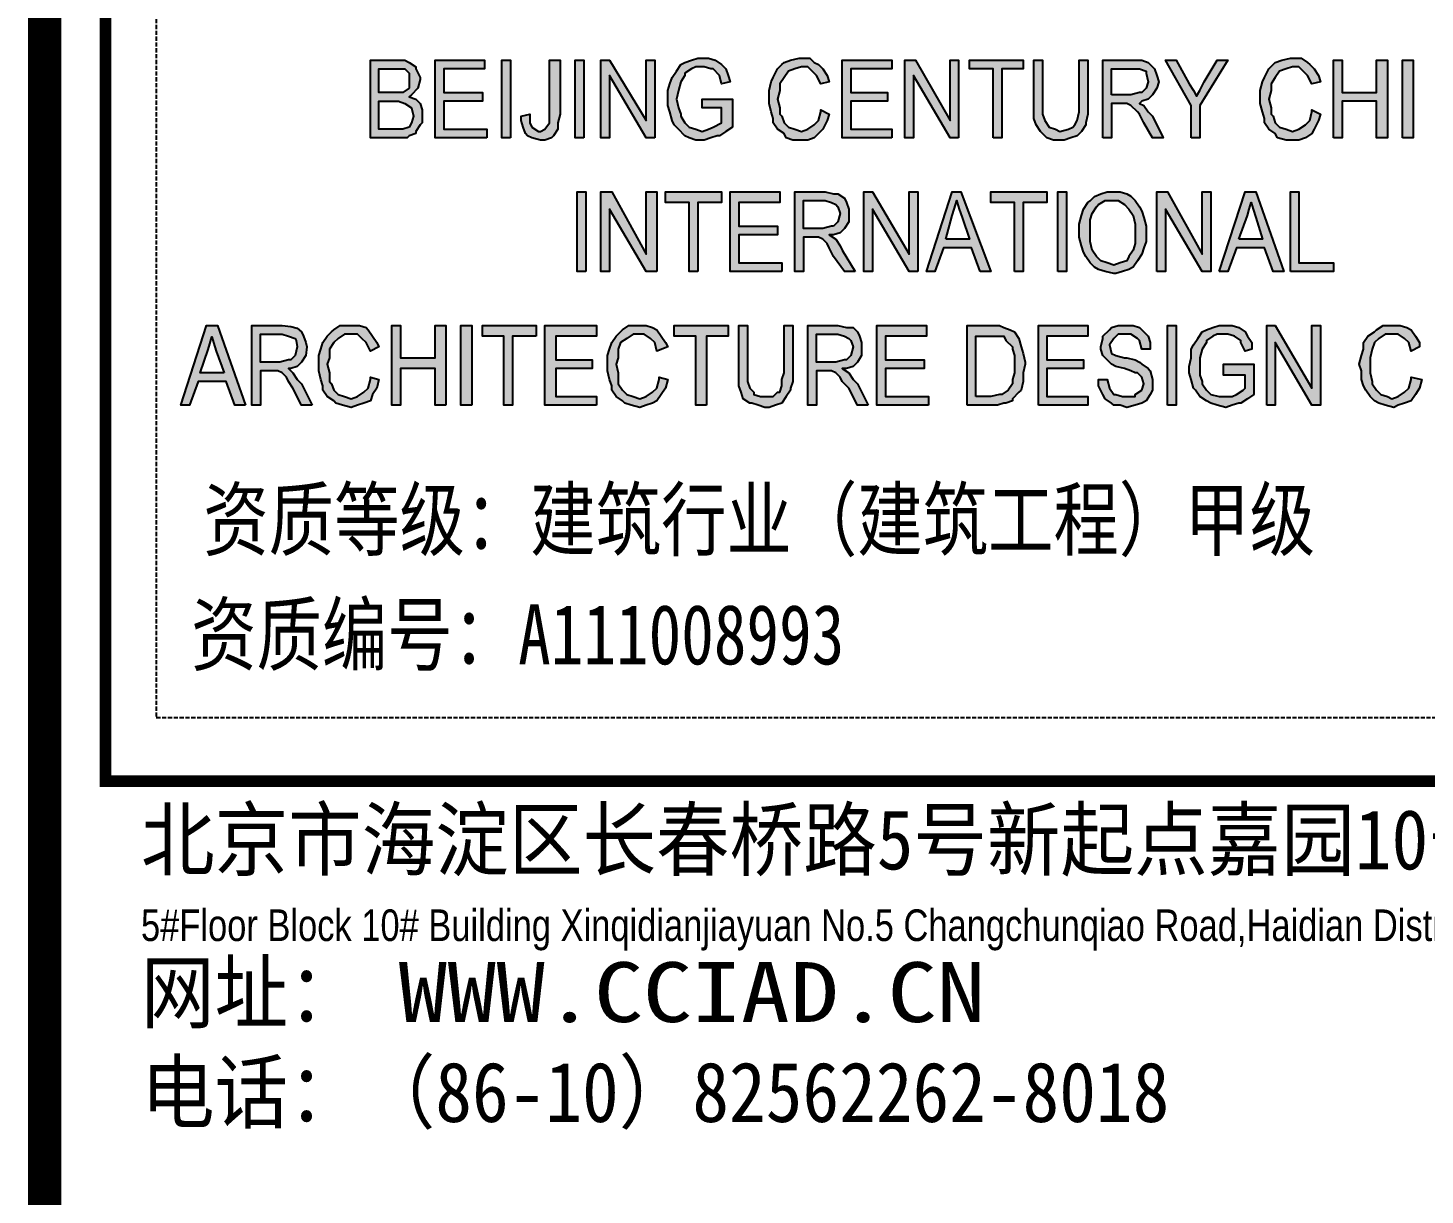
# Model space of a CAD drawing. Extents: x 815029915 to 815825525, y 579155098 to 579748855.
# Drawn here: x 815657312 to 815661508, y 579298699 to 579302204 of the extents above; entities that cross this region are included whole.
import ezdxf
from ezdxf.enums import TextEntityAlignment as Align

# ---------------------------------------------------------------- set-up
doc = ezdxf.new("R2010")
doc.units = 0
doc.header["$LTSCALE"] = 100
doc.header["$MEASUREMENT"] = 0
doc.linetypes.add('DASH', pattern=[0.35, 0.25, -0.1])
doc.layers.add('TK', color=7, linetype='Continuous')
doc.styles.add('CCIAD-图框(地址栏)', font='txt')
doc.styles.add('公司名等', font='')
doc.styles.get('公司名等').set_extended_font_data('SimHei')

# ---------------------------------------------------------------- blocks, each defined once
blk = doc.blocks.new('cciad-logohatch')
h = blk.add_hatch(color=0)
h.dxf.hatch_style = 1
h.paths.add_polyline_path([(5.805, 8.789), (5.952, 8.936), (6.001, 9.132), (6.001, 9.181), (5.903, 9.377), (5.903, 9.426), (5.756, 9.524), (5.658, 9.573), (5.462, 9.573), (4.872, 9.573), (4.872, 7.807), (5.462, 7.807), (5.56, 7.807), (5.707, 7.807), (5.756, 7.856), (5.903, 7.905), (5.903, 7.956), (6.001, 8.103), (6.05, 8.152), (6.05, 8.299), (6.05, 8.446), (6.001, 8.593), (5.903, 8.691), (5.756, 8.74)])
h.paths.add_polyline_path([(5.068, 8.838), (5.068, 9.377), (5.413, 9.377), (5.511, 9.377), (5.658, 9.377), (5.756, 9.279), (5.756, 9.083), (5.756, 8.936), (5.609, 8.838), (5.413, 8.838)], flags=16)
h.paths.add_polyline_path([(5.462, 8.642), (5.511, 8.642), (5.658, 8.593), (5.805, 8.495), (5.854, 8.299), (5.805, 8.152), (5.756, 8.054), (5.609, 8.005), (5.462, 8.005), (5.068, 8.005), (5.068, 8.642)], flags=16)
h = blk.add_hatch(color=0)
h.dxf.hatch_style = 1
h.paths.add_polyline_path([(7.422, 8.838), (6.54, 8.838), (6.54, 9.377), (7.471, 9.377), (7.471, 9.573), (6.344, 9.573), (6.344, 7.807), (7.52, 7.807), (7.52, 8.005), (6.54, 8.005), (6.54, 8.642), (7.422, 8.642)])
h = blk.add_hatch(color=0)
h.dxf.hatch_style = 1
h.paths.add_polyline_path([(8.059, 9.573), (7.863, 9.573), (7.863, 7.807), (8.059, 7.807)])
h = blk.add_hatch(color=0)
h.dxf.hatch_style = 1
h.paths.add_polyline_path([(9.188, 9.573), (8.943, 9.573), (8.943, 8.348), (8.943, 8.299), (8.943, 8.152), (8.843, 8.005), (8.745, 7.956), (8.696, 7.956), (8.549, 8.054), (8.5, 8.152), (8.5, 8.348), (8.304, 8.299), (8.304, 8.201), (8.353, 8.054), (8.402, 7.905), (8.451, 7.856), (8.549, 7.807), (8.745, 7.758), (8.843, 7.758), (8.992, 7.807), (9.041, 7.856), (9.139, 8.005), (9.139, 8.152), (9.188, 8.348)])
h = blk.add_hatch(color=0)
h.dxf.hatch_style = 1
h.paths.add_polyline_path([(9.727, 9.573), (9.531, 9.573), (9.531, 7.807), (9.727, 7.807)])
h = blk.add_hatch(color=0)
h.dxf.hatch_style = 1
h.paths.add_polyline_path([(10.315, 9.573), (10.119, 9.573), (10.119, 7.807), (10.315, 7.807), (10.315, 9.23), (11.147, 7.807), (11.343, 7.807), (11.343, 9.573), (11.147, 9.573), (11.147, 8.201)])
h = blk.add_hatch(color=0)
h.dxf.hatch_style = 1
h.paths.add_polyline_path([(11.833, 8.691), (11.882, 8.887), (11.931, 9.083), (12.029, 9.23), (12.029, 9.279), (12.176, 9.377), (12.274, 9.426), (12.421, 9.426), (12.47, 9.426), (12.619, 9.377), (12.668, 9.377), (12.815, 9.23), (12.864, 9.034), (13.06, 9.083), (13.011, 9.23), (12.962, 9.377), (12.864, 9.475), (12.717, 9.573), (12.568, 9.622), (12.421, 9.622), (12.323, 9.622), (12.176, 9.573), (12.029, 9.524), (11.931, 9.475), (11.833, 9.328), (11.735, 9.181), (11.686, 9.034), (11.637, 8.887), (11.637, 8.691), (11.637, 8.544), (11.686, 8.397), (11.735, 8.201), (11.784, 8.103), (11.882, 8.005), (12.029, 7.856), (12.127, 7.807), (12.274, 7.758), (12.421, 7.758), (12.47, 7.758), (12.619, 7.807), (12.766, 7.856), (12.815, 7.856), (12.962, 7.956), (13.109, 8.054), (13.109, 8.691), (12.421, 8.691), (12.421, 8.495), (12.864, 8.495), (12.864, 8.152), (12.668, 8.054), (12.568, 8.005), (12.421, 7.956), (12.274, 8.005), (12.127, 8.054), (12.029, 8.152), (11.931, 8.299), (11.931, 8.348), (11.882, 8.495)])
h = blk.add_hatch(color=0)
h.dxf.hatch_style = 1
h.paths.add_polyline_path([(14.187, 8.495), (14.138, 8.691), (14.187, 8.887), (14.187, 9.034), (14.285, 9.181), (14.383, 9.328), (14.53, 9.377), (14.677, 9.426), (14.824, 9.426), (14.922, 9.328), (15.02, 9.23), (15.118, 9.034), (15.314, 9.083), (15.265, 9.23), (15.167, 9.377), (15.069, 9.475), (14.971, 9.524), (14.873, 9.622), (14.677, 9.622), (14.628, 9.622), (14.432, 9.573), (14.285, 9.524), (14.236, 9.475), (14.138, 9.377), (14.04, 9.181), (13.991, 9.083), (13.942, 8.887), (13.942, 8.691), (13.942, 8.593), (13.991, 8.397), (14.04, 8.25), (14.04, 8.152), (14.138, 8.005), (14.285, 7.905), (14.334, 7.807), (14.481, 7.758), (14.677, 7.758), (14.824, 7.758), (14.971, 7.807), (15.069, 7.905), (15.167, 8.005), (15.265, 8.201), (15.314, 8.348), (15.118, 8.446), (15.118, 8.397), (15.069, 8.201), (14.971, 8.103), (14.824, 8.005), (14.677, 7.956), (14.53, 8.005), (14.383, 8.054), (14.285, 8.152), (14.236, 8.299), (14.187, 8.348)])
h = blk.add_hatch(color=0)
h.dxf.hatch_style = 1
h.paths.add_polyline_path([(15.804, 8.642), (16.639, 8.642), (16.639, 8.838), (15.804, 8.838), (15.804, 9.377), (16.737, 9.377), (16.737, 9.573), (15.608, 9.573), (15.608, 7.807), (16.737, 7.807), (16.737, 8.005), (15.804, 8.005)])
h = blk.add_hatch(color=0)
h.dxf.hatch_style = 1
h.paths.add_polyline_path([(17.227, 9.23), (18.06, 7.807), (18.256, 7.807), (18.256, 9.573), (18.06, 9.573), (18.06, 8.201), (17.276, 9.573), (17.031, 9.573), (17.031, 7.807), (17.227, 7.807)])
h = blk.add_hatch(color=0)
h.dxf.hatch_style = 1
h.paths.add_polyline_path([(19.725, 9.573), (18.501, 9.573), (18.501, 9.377), (19.039, 9.377), (19.039, 7.807), (19.235, 7.807), (19.235, 9.377), (19.725, 9.377)])
h = blk.add_hatch(color=0)
h.dxf.hatch_style = 1
h.paths.add_polyline_path([(21.197, 9.573), (21.001, 9.573), (21.001, 8.397), (20.952, 8.201), (20.903, 8.103), (20.854, 8.054), (20.756, 8.005), (20.56, 7.956), (20.462, 8.005), (20.316, 8.054), (20.218, 8.201), (20.169, 8.348), (20.169, 8.544), (20.169, 9.573), (19.97, 9.573), (19.97, 8.544), (19.97, 8.446), (19.97, 8.25), (20.022, 8.103), (20.12, 7.956), (20.218, 7.856), (20.267, 7.807), (20.414, 7.758), (20.56, 7.758), (20.658, 7.758), (20.805, 7.807), (20.952, 7.856), (21.05, 7.956), (21.148, 8.103), (21.148, 8.152), (21.197, 8.348), (21.197, 8.544)])
h = blk.add_hatch(color=0)
h.dxf.hatch_style = 1
h.paths.add_polyline_path([(22.814, 9.083), (22.765, 9.23), (22.716, 9.377), (22.667, 9.426), (22.569, 9.524), (22.422, 9.573), (22.226, 9.573), (21.54, 9.573), (21.54, 7.807), (21.736, 7.807), (21.736, 8.593), (21.981, 8.593), (22.079, 8.593), (22.177, 8.544), (22.324, 8.397), (22.373, 8.348), (22.471, 8.152), (22.667, 7.807), (22.912, 7.807), (22.667, 8.299), (22.569, 8.397), (22.471, 8.544), (22.373, 8.593), (22.422, 8.642), (22.569, 8.691), (22.667, 8.789), (22.765, 8.936)])
h.paths.add_polyline_path([(22.52, 8.936), (22.422, 8.838), (22.373, 8.838), (22.177, 8.789), (21.736, 8.789), (21.736, 9.377), (22.226, 9.377), (22.373, 9.377), (22.52, 9.328), (22.52, 9.279), (22.569, 9.083)], flags=16)
h = blk.add_hatch(color=0)
h.dxf.hatch_style = 1
h.paths.add_polyline_path([(24.384, 9.573), (24.139, 9.573), (23.845, 9.083), (23.747, 8.887), (23.669, 8.759), (23.598, 8.887), (23.5, 9.034), (23.206, 9.573), (22.961, 9.573), (23.549, 8.544), (23.549, 7.807), (23.747, 7.807), (23.747, 8.544)])
h = blk.add_hatch(color=0)
h.dxf.hatch_style = 1
h.paths.add_polyline_path([(25.315, 8.691), (25.364, 8.887), (25.364, 9.034), (25.462, 9.181), (25.56, 9.328), (25.707, 9.377), (25.854, 9.426), (26.001, 9.426), (26.099, 9.328), (26.197, 9.23), (26.295, 9.034), (26.491, 9.083), (26.442, 9.23), (26.344, 9.377), (26.246, 9.475), (26.197, 9.524), (26.05, 9.622), (25.854, 9.622), (25.805, 9.622), (25.609, 9.573), (25.462, 9.524), (25.413, 9.475), (25.315, 9.377), (25.217, 9.181), (25.168, 9.083), (25.119, 8.887), (25.119, 8.691), (25.119, 8.593), (25.168, 8.397), (25.217, 8.25), (25.217, 8.152), (25.315, 8.005), (25.462, 7.905), (25.511, 7.807), (25.707, 7.758), (25.854, 7.758), (26.001, 7.758), (26.148, 7.807), (26.295, 7.905), (26.344, 8.005), (26.442, 8.201), (26.491, 8.348), (26.295, 8.446), (26.295, 8.397), (26.246, 8.201), (26.148, 8.103), (26.001, 8.005), (25.854, 7.956), (25.707, 8.005), (25.56, 8.054), (25.462, 8.152), (25.413, 8.299), (25.364, 8.348), (25.364, 8.495)])
h = blk.add_hatch(color=0)
h.dxf.hatch_style = 1
h.paths.add_polyline_path([(28.012, 9.573), (27.767, 9.573), (27.767, 8.838), (26.98, 8.838), (26.98, 9.573), (26.784, 9.573), (26.784, 7.807), (26.98, 7.807), (26.98, 8.642), (27.767, 8.642), (27.767, 7.807), (28.012, 7.807)])
h = blk.add_hatch(color=0)
h.dxf.hatch_style = 1
h.paths.add_polyline_path([(28.599, 9.573), (28.354, 9.573), (28.354, 7.807), (28.599, 7.807)])
h = blk.add_hatch(color=0)
h.dxf.hatch_style = 1
h.paths.add_polyline_path([(9.776, 6.582), (9.58, 6.582), (9.58, 4.767), (9.776, 4.767)])
h = blk.add_hatch(color=0)
h.dxf.hatch_style = 1
h.paths.add_polyline_path([(10.364, 6.582), (10.119, 6.582), (10.119, 4.767), (10.315, 4.767), (10.315, 6.188), (11.147, 4.767), (11.392, 4.767), (11.392, 6.582), (11.147, 6.582), (11.147, 5.159)])
h = blk.add_hatch(color=0)
h.dxf.hatch_style = 1
h.paths.add_polyline_path([(12.323, 6.337), (12.864, 6.337), (12.864, 6.582), (11.588, 6.582), (11.588, 6.337), (12.127, 6.337), (12.127, 4.767), (12.323, 4.767)])
h = blk.add_hatch(color=0)
h.dxf.hatch_style = 1
h.paths.add_polyline_path([(13.256, 5.6), (14.138, 5.6), (14.138, 5.796), (13.256, 5.796), (13.256, 6.337), (14.187, 6.337), (14.187, 6.582), (13.06, 6.582), (13.06, 4.767), (14.236, 4.767), (14.236, 4.963), (13.256, 4.963)])
h = blk.add_hatch(color=0)
h.dxf.hatch_style = 1
h.paths.add_polyline_path([(15.657, 5.747), (15.755, 5.894), (15.755, 6.09), (15.755, 6.188), (15.706, 6.337), (15.657, 6.435), (15.51, 6.533), (15.412, 6.533), (15.216, 6.582), (14.53, 6.582), (14.53, 4.767), (14.726, 4.767), (14.726, 5.551), (14.971, 5.551), (15.069, 5.551), (15.167, 5.502), (15.265, 5.404), (15.314, 5.306), (15.412, 5.11), (15.657, 4.767), (15.902, 4.767), (15.608, 5.257), (15.559, 5.355), (15.461, 5.502), (15.314, 5.6), (15.412, 5.6), (15.559, 5.649)])
h.paths.add_polyline_path([(14.726, 5.747), (14.726, 6.386), (15.216, 6.386), (15.363, 6.337), (15.461, 6.288), (15.51, 6.239), (15.559, 6.09), (15.51, 5.894), (15.412, 5.796), (15.363, 5.796), (15.167, 5.747)], flags=16)
h = blk.add_hatch(color=0)
h.dxf.hatch_style = 1
h.paths.add_polyline_path([(16.296, 6.188), (17.129, 4.767), (17.325, 4.767), (17.325, 6.582), (17.129, 6.582), (17.129, 5.159), (16.296, 6.582), (16.098, 6.582), (16.098, 4.767), (16.296, 4.767)])
h = blk.add_hatch(color=0)
h.dxf.hatch_style = 1
h.paths.add_polyline_path([(18.305, 6.582), (18.109, 6.582), (17.521, 4.767), (17.717, 4.767), (17.913, 5.306), (18.55, 5.306), (18.746, 4.767), (18.99, 4.767)])
h.paths.add_polyline_path([(17.962, 5.502), (18.109, 6.041), (18.158, 6.188), (18.211, 6.386), (18.224, 6.337), (18.271, 6.183), (18.336, 5.997), (18.501, 5.502)], flags=16)
h = blk.add_hatch(color=0)
h.dxf.hatch_style = 1
h.paths.add_polyline_path([(19.725, 6.337), (20.267, 6.337), (20.267, 6.582), (18.99, 6.582), (18.99, 6.337), (19.529, 6.337), (19.529, 4.767), (19.725, 4.767)])
h = blk.add_hatch(color=0)
h.dxf.hatch_style = 1
h.paths.add_polyline_path([(20.707, 6.582), (20.511, 6.582), (20.511, 4.767), (20.707, 4.767)])
h = blk.add_hatch(color=0)
h.dxf.hatch_style = 1
h.paths.add_polyline_path([(22.52, 5.649), (22.52, 5.796), (22.471, 5.992), (22.422, 6.139), (22.373, 6.239), (22.275, 6.386), (22.177, 6.484), (22.079, 6.533), (21.932, 6.582), (21.785, 6.582), (21.638, 6.582), (21.491, 6.533), (21.344, 6.472), (21.246, 6.373), (21.197, 6.337), (21.099, 6.188), (21.05, 6.041), (21.001, 5.845), (21.001, 5.649), (21.001, 5.551), (21.05, 5.355), (21.099, 5.208), (21.148, 5.11), (21.246, 4.963), (21.344, 4.865), (21.442, 4.816), (21.589, 4.767), (21.785, 4.718), (21.834, 4.718), (21.981, 4.767), (22.128, 4.816), (22.226, 4.865), (22.324, 5.012), (22.422, 5.159), (22.471, 5.306), (22.52, 5.453)])
h.paths.add_polyline_path([(21.246, 5.649), (21.246, 5.747), (21.246, 5.943), (21.295, 6.09), (21.393, 6.239), (21.442, 6.288), (21.589, 6.386), (21.785, 6.386), (21.883, 6.386), (22.03, 6.288), (22.128, 6.188), (22.226, 6.041), (22.275, 5.845), (22.275, 5.649), (22.275, 5.6), (22.275, 5.404), (22.226, 5.257), (22.128, 5.11), (22.079, 5.012), (21.932, 4.963), (21.785, 4.914), (21.638, 4.963), (21.491, 5.012), (21.393, 5.11), (21.295, 5.257), (21.246, 5.453)], flags=16)
h = blk.add_hatch(color=0)
h.dxf.hatch_style = 1
h.paths.add_polyline_path([(22.961, 6.188), (23.796, 4.767), (23.992, 4.767), (23.992, 6.582), (23.796, 6.582), (23.796, 5.159), (23.01, 6.582), (22.765, 6.582), (22.765, 4.767), (22.961, 4.767)])
h = blk.add_hatch(color=0)
h.dxf.hatch_style = 1
h.paths.add_polyline_path([(25.021, 6.582), (24.776, 6.582), (24.188, 4.767), (24.384, 4.767), (24.58, 5.306), (25.217, 5.306), (25.413, 4.767), (25.658, 4.767)])
h.paths.add_polyline_path([(25.168, 5.502), (24.629, 5.502), (24.825, 6.041), (24.866, 6.188), (24.911, 6.337), (24.957, 6.188), (25.021, 5.992)], flags=16)
h = blk.add_hatch(color=0)
h.dxf.hatch_style = 1
h.paths.add_polyline_path([(26.001, 6.582), (25.805, 6.582), (25.805, 4.767), (26.784, 4.767), (26.784, 4.963), (26.001, 4.963)])
h = blk.add_hatch(color=0)
h.dxf.hatch_style = 1
h.paths.add_polyline_path([(1.392, 3.54), (1.147, 3.54), (0.559, 1.725), (0.755, 1.725), (0.951, 2.264), (1.59, 2.264), (1.786, 1.725), (2.031, 1.725)])
h.paths.add_polyline_path([(1.184, 2.994), (1.221, 3.122), (1.263, 3.278), (1.304, 3.151), (1.361, 2.954), (1.541, 2.46), (1, 2.46)], flags=16)
h = blk.add_hatch(color=0)
h.dxf.hatch_style = 1
h.paths.add_polyline_path([(3.206, 2.607), (3.304, 2.705), (3.402, 2.854), (3.426, 3.05), (3.402, 3.148), (3.353, 3.295), (3.304, 3.393), (3.207, 3.48), (3.062, 3.516), (2.864, 3.54), (2.178, 3.54), (2.178, 1.725), (2.374, 1.725), (2.374, 2.509), (2.619, 2.509), (2.766, 2.509), (2.864, 2.46), (2.962, 2.362), (3.011, 2.264), (3.109, 2.117), (3.304, 1.725), (3.549, 1.725), (3.304, 2.215), (3.206, 2.313), (3.109, 2.46), (3.011, 2.558), (3.06, 2.558)])
h.paths.add_polyline_path([(2.374, 2.705), (2.374, 2.754), (2.374, 3.344), (2.864, 3.344), (3.011, 3.295), (3.158, 3.246), (3.18, 3.195), (3.206, 3.05), (3.158, 2.854), (3.06, 2.754), (3.011, 2.754), (2.815, 2.705)], flags=16)
h = blk.add_hatch(color=0)
h.dxf.hatch_style = 1
h.paths.add_polyline_path([(3.892, 2.656), (3.941, 2.805), (3.941, 3.001), (4.039, 3.148), (4.137, 3.246), (4.284, 3.344), (4.431, 3.344), (4.578, 3.344), (4.676, 3.246), (4.774, 3.148), (4.872, 2.952), (5.068, 3.05), (5.019, 3.148), (4.921, 3.295), (4.823, 3.442), (4.774, 3.491), (4.627, 3.54), (4.431, 3.54), (4.382, 3.54), (4.186, 3.54), (4.039, 3.442), (3.99, 3.393), (3.892, 3.295), (3.794, 3.148), (3.745, 3.001), (3.696, 2.854), (3.696, 2.656), (3.696, 2.509), (3.745, 2.313), (3.794, 2.166), (3.794, 2.068), (3.892, 1.921), (4.039, 1.823), (4.088, 1.774), (4.235, 1.725), (4.431, 1.676), (4.578, 1.725), (4.725, 1.774), (4.872, 1.823), (4.921, 1.97), (5.019, 2.117), (5.068, 2.313), (4.872, 2.362), (4.872, 2.313), (4.823, 2.117), (4.725, 2.019), (4.578, 1.921), (4.431, 1.872), (4.284, 1.921), (4.137, 1.97), (4.039, 2.068), (3.99, 2.215), (3.941, 2.264), (3.941, 2.46)])
h = blk.add_hatch(color=0)
h.dxf.hatch_style = 1
h.paths.add_polyline_path([(6.589, 3.54), (6.344, 3.54), (6.344, 2.805), (5.56, 2.805), (5.56, 3.54), (5.364, 3.54), (5.364, 1.725), (5.56, 1.725), (5.56, 2.558), (6.344, 2.558), (6.344, 1.725), (6.589, 1.725)])
h = blk.add_hatch(color=0)
h.dxf.hatch_style = 1
h.paths.add_polyline_path([(7.177, 3.54), (6.932, 3.54), (6.932, 1.725), (7.177, 1.725)])
h = blk.add_hatch(color=0)
h.dxf.hatch_style = 1
h.paths.add_polyline_path([(8.108, 3.295), (8.647, 3.295), (8.647, 3.54), (7.422, 3.54), (7.422, 3.295), (7.912, 3.295), (7.912, 1.725), (8.108, 1.725)])
h = blk.add_hatch(color=0)
h.dxf.hatch_style = 1
h.paths.add_polyline_path([(9.923, 2.754), (9.09, 2.754), (9.09, 3.295), (10.021, 3.295), (10.021, 3.54), (8.843, 3.54), (8.843, 1.725), (10.021, 1.725), (10.021, 1.921), (9.09, 1.921), (9.09, 2.558), (9.923, 2.558)])
h = blk.add_hatch(color=0)
h.dxf.hatch_style = 1
h.paths.add_polyline_path([(10.511, 2.46), (10.462, 2.656), (10.511, 2.805), (10.511, 3.001), (10.56, 3.148), (10.707, 3.246), (10.854, 3.344), (11.001, 3.344), (11.098, 3.344), (11.245, 3.246), (11.343, 3.148), (11.392, 2.952), (11.637, 3.05), (11.588, 3.148), (11.49, 3.295), (11.392, 3.442), (11.294, 3.491), (11.147, 3.54), (11.001, 3.54), (10.903, 3.54), (10.756, 3.54), (10.609, 3.442), (10.56, 3.393), (10.462, 3.295), (10.364, 3.148), (10.315, 3.001), (10.266, 2.854), (10.266, 2.656), (10.266, 2.509), (10.315, 2.313), (10.364, 2.166), (10.364, 2.068), (10.462, 1.921), (10.609, 1.823), (10.658, 1.774), (10.805, 1.725), (11.001, 1.676), (11.147, 1.725), (11.294, 1.774), (11.392, 1.823), (11.49, 1.97), (11.588, 2.117), (11.637, 2.313), (11.441, 2.362), (11.441, 2.313), (11.392, 2.117), (11.294, 2.019), (11.147, 1.921), (11.001, 1.872), (10.854, 1.921), (10.707, 1.97), (10.609, 2.068), (10.511, 2.215), (10.511, 2.264)])
h = blk.add_hatch(color=0)
h.dxf.hatch_style = 1
h.paths.add_polyline_path([(12.519, 3.295), (13.011, 3.295), (13.011, 3.54), (11.784, 3.54), (11.784, 3.295), (12.274, 3.295), (12.274, 1.725), (12.519, 1.725)])
h = blk.add_hatch(color=0)
h.dxf.hatch_style = 1
h.paths.add_polyline_path([(13.452, 2.46), (13.452, 3.54), (13.256, 3.54), (13.256, 2.46), (13.256, 2.362), (13.256, 2.166), (13.305, 2.019), (13.354, 1.872), (13.501, 1.774), (13.55, 1.774), (13.697, 1.725), (13.844, 1.676), (13.942, 1.676), (14.089, 1.725), (14.236, 1.774), (14.334, 1.921), (14.432, 2.068), (14.432, 2.117), (14.481, 2.264), (14.481, 2.46), (14.481, 3.54), (14.285, 3.54), (14.285, 2.46), (14.236, 2.313), (14.236, 2.166), (14.187, 2.019), (14.138, 2.019), (14.04, 1.921), (13.844, 1.921), (13.746, 1.921), (13.599, 1.97), (13.599, 2.019), (13.501, 2.117), (13.452, 2.264)])
h = blk.add_hatch(color=0)
h.dxf.hatch_style = 1
h.paths.add_polyline_path([(15.951, 2.705), (16.049, 2.854), (16.049, 3.05), (16.049, 3.148), (16, 3.295), (15.951, 3.393), (15.853, 3.491), (15.706, 3.491), (15.51, 3.54), (14.824, 3.54), (14.824, 1.725), (15.02, 1.725), (15.02, 2.509), (15.265, 2.509), (15.363, 2.509), (15.461, 2.46), (15.559, 2.362), (15.608, 2.264), (15.755, 2.117), (15.951, 1.725), (16.196, 1.725), (15.951, 2.215), (15.853, 2.313), (15.755, 2.46), (15.608, 2.558), (15.706, 2.558), (15.853, 2.607)])
h.paths.add_polyline_path([(15.02, 2.705), (15.02, 2.754), (15.02, 3.344), (15.51, 3.344), (15.657, 3.295), (15.755, 3.246), (15.804, 3.197), (15.853, 3.05), (15.804, 2.854), (15.706, 2.754), (15.657, 2.754), (15.461, 2.705)], flags=16)
h = blk.add_hatch(color=0)
h.dxf.hatch_style = 1
h.paths.add_polyline_path([(17.472, 2.754), (16.59, 2.754), (16.59, 3.295), (17.521, 3.295), (17.521, 3.54), (16.394, 3.54), (16.394, 1.725), (17.57, 1.725), (17.57, 1.921), (16.59, 1.921), (16.59, 2.558), (17.472, 2.558)])
h = blk.add_hatch(color=0)
h.dxf.hatch_style = 1
h.paths.add_polyline_path([(19.774, 2.656), (19.774, 2.705), (19.725, 2.903), (19.676, 3.05), (19.627, 3.246), (19.529, 3.393), (19.431, 3.442), (19.284, 3.491), (19.186, 3.54), (18.99, 3.54), (18.452, 3.54), (18.452, 1.725), (19.039, 1.725), (19.137, 1.725), (19.284, 1.774), (19.333, 1.774), (19.48, 1.823), (19.48, 1.872), (19.627, 2.019), (19.676, 2.068), (19.725, 2.264), (19.725, 2.46)])
h.paths.add_polyline_path([(19.529, 2.46), (19.48, 2.313), (19.48, 2.215), (19.382, 2.068), (19.235, 1.97), (19.186, 1.97), (18.99, 1.921), (18.648, 1.921), (18.648, 3.295), (18.99, 3.295), (19.137, 3.295), (19.284, 3.295), (19.333, 3.197), (19.48, 3.05), (19.48, 3.001), (19.529, 2.854), (19.529, 2.656)], flags=16)
h = blk.add_hatch(color=0)
h.dxf.hatch_style = 1
h.paths.add_polyline_path([(21.099, 2.754), (20.267, 2.754), (20.267, 3.295), (21.197, 3.295), (21.197, 3.54), (20.071, 3.54), (20.071, 1.725), (21.197, 1.725), (21.197, 1.921), (20.267, 1.921), (20.267, 2.558), (21.099, 2.558)])
h = blk.add_hatch(color=0)
h.dxf.hatch_style = 1
h.paths.add_polyline_path([(22.422, 2.656), (22.373, 2.705), (22.275, 2.754), (22.079, 2.805), (22.03, 2.805), (21.834, 2.854), (21.736, 2.903), (21.687, 3.099), (21.785, 3.246), (21.883, 3.344), (22.03, 3.344), (22.177, 3.344), (22.324, 3.246), (22.373, 3.197), (22.422, 3.001), (22.618, 3.001), (22.618, 3.148), (22.569, 3.295), (22.471, 3.393), (22.373, 3.491), (22.226, 3.54), (22.03, 3.54), (21.883, 3.54), (21.736, 3.491), (21.687, 3.442), (21.54, 3.295), (21.54, 3.246), (21.491, 3.05), (21.491, 3.001), (21.54, 2.854), (21.589, 2.805), (21.736, 2.656), (21.834, 2.607), (22.03, 2.558), (22.177, 2.509), (22.275, 2.46), (22.324, 2.46), (22.422, 2.362), (22.471, 2.215), (22.422, 2.068), (22.275, 1.97), (22.275, 1.921), (22.079, 1.921), (21.981, 1.921), (21.834, 1.97), (21.785, 1.97), (21.687, 2.117), (21.638, 2.313), (21.442, 2.313), (21.442, 2.166), (21.54, 1.97), (21.589, 1.872), (21.736, 1.774), (21.785, 1.725), (21.932, 1.725), (22.079, 1.676), (22.275, 1.725), (22.422, 1.774), (22.52, 1.823), (22.618, 1.97), (22.667, 2.068), (22.667, 2.215), (22.667, 2.313), (22.618, 2.509), (22.569, 2.558)])
h = blk.add_hatch(color=0)
h.dxf.hatch_style = 1
h.paths.add_polyline_path([(23.206, 3.54), (23.01, 3.54), (23.01, 1.725), (23.206, 1.725)])
h = blk.add_hatch(color=0)
h.dxf.hatch_style = 1
h.paths.add_polyline_path([(23.747, 2.607), (23.747, 2.805), (23.796, 3.001), (23.894, 3.148), (23.894, 3.197), (24.041, 3.295), (24.139, 3.344), (24.286, 3.344), (24.384, 3.344), (24.531, 3.295), (24.678, 3.197), (24.678, 3.148), (24.776, 2.952), (24.923, 3.001), (24.923, 3.148), (24.825, 3.295), (24.776, 3.393), (24.629, 3.491), (24.482, 3.54), (24.286, 3.54), (24.188, 3.54), (24.041, 3.491), (23.894, 3.442), (23.796, 3.393), (23.696, 3.246), (23.598, 3.099), (23.549, 3.001), (23.549, 2.805), (23.5, 2.607), (23.5, 2.46), (23.549, 2.313), (23.598, 2.117), (23.647, 2.068), (23.747, 1.921), (23.894, 1.823), (23.992, 1.774), (24.139, 1.725), (24.335, 1.676), (24.482, 1.725), (24.629, 1.774), (24.678, 1.774), (24.825, 1.872), (24.972, 1.97), (24.972, 2.656), (24.286, 2.656), (24.286, 2.411), (24.776, 2.411), (24.776, 2.117), (24.727, 2.068), (24.58, 1.97), (24.482, 1.921), (24.286, 1.921), (24.188, 1.921), (23.992, 1.97), (23.894, 2.068), (23.796, 2.215), (23.796, 2.264), (23.747, 2.411)])
h = blk.add_hatch(color=0)
h.dxf.hatch_style = 1
h.paths.add_polyline_path([(25.462, 3.148), (26.295, 1.725), (26.491, 1.725), (26.491, 3.54), (26.295, 3.54), (26.295, 2.117), (25.462, 3.54), (25.266, 3.54), (25.266, 1.725), (25.462, 1.725)])
h = blk.add_hatch(color=0)
h.dxf.hatch_style = 1
h.paths.add_polyline_path([(27.669, 3.001), (27.718, 3.148), (27.816, 3.246), (27.963, 3.344), (28.11, 3.344), (28.257, 3.344), (28.403, 3.246), (28.501, 3.148), (28.55, 2.952), (28.746, 3.05), (28.746, 3.148), (28.648, 3.295), (28.55, 3.442), (28.452, 3.491), (28.305, 3.54), (28.159, 3.54), (28.061, 3.54), (27.914, 3.54), (27.767, 3.442), (27.718, 3.393), (27.571, 3.295), (27.473, 3.148), (27.473, 3.001), (27.421, 2.854), (27.372, 2.656), (27.421, 2.509), (27.421, 2.313), (27.473, 2.166), (27.522, 2.068), (27.62, 1.921), (27.718, 1.823), (27.816, 1.774), (27.963, 1.725), (28.159, 1.676), (28.257, 1.725), (28.403, 1.774), (28.55, 1.823), (28.648, 1.97), (28.746, 2.117), (28.795, 2.313), (28.55, 2.362), (28.55, 2.313), (28.501, 2.117), (28.403, 2.019), (28.257, 1.921), (28.11, 1.872), (28.012, 1.921), (27.865, 1.97), (27.767, 2.068), (27.669, 2.215), (27.669, 2.264), (27.62, 2.46), (27.62, 2.656), (27.62, 2.805)])
blk = doc.blocks.new('WMF3')
for points in [[(14.192, -10.62), (14.118, -10.669), (14.045, -10.719), (14.02, -10.719), (13.947, -10.744), (13.872, -10.768), (13.848, -10.768), (13.774, -10.768), (13.701, -10.744), (13.652, -10.719), (13.578, -10.645), (13.529, -10.596), (13.505, -10.547), (13.48, -10.449), (13.456, -10.375), (13.456, -10.302), (13.456, -10.204), (13.48, -10.13), (13.505, -10.057), (13.554, -9.983), (13.603, -9.91), (13.652, -9.885), (13.725, -9.861), (13.799, -9.836), (13.848, -9.836), (13.921, -9.836), (13.996, -9.861), (14.069, -9.91), (14.118, -9.959), (14.143, -10.032), (14.167, -10.106), (14.069, -10.13), (14.045, -10.032), (13.971, -9.959), (13.947, -9.959), (13.872, -9.934), (13.848, -9.934), (13.774, -9.934), (13.725, -9.959), (13.652, -10.008), (13.652, -10.032), (13.603, -10.106), (13.578, -10.204), (13.554, -10.302), (13.578, -10.4), (13.603, -10.473), (13.603, -10.498), (13.652, -10.571), (13.701, -10.62), (13.774, -10.645), (13.848, -10.669), (13.921, -10.645), (13.971, -10.62), (14.069, -10.571), (14.069, -10.4), (13.848, -10.4), (13.848, -10.302), (14.192, -10.302)], [(15.123, -10.744), (15.049, -10.768), (14.976, -10.768), (14.878, -10.768), (14.804, -10.744), (14.78, -10.695), (14.706, -10.645), (14.657, -10.571), (14.657, -10.522), (14.633, -10.449), (14.608, -10.351), (14.608, -10.302), (14.608, -10.204), (14.633, -10.106), (14.657, -10.057), (14.706, -9.959), (14.755, -9.91), (14.78, -9.885), (14.853, -9.861), (14.951, -9.836), (14.976, -9.836), (15.074, -9.836), (15.123, -9.885), (15.172, -9.91), (15.221, -9.959), (15.27, -10.032), (15.294, -10.106), (15.196, -10.13), (15.147, -10.032), (15.098, -9.983), (15.049, -9.934), (14.976, -9.934), (14.902, -9.959), (14.829, -9.983), (14.78, -10.057), (14.731, -10.13), (14.731, -10.204), (14.706, -10.302), (14.731, -10.4), (14.731, -10.473), (14.755, -10.498), (14.78, -10.571), (14.829, -10.62), (14.902, -10.645), (14.976, -10.669), (15.049, -10.645), (15.123, -10.596), (15.172, -10.547), (15.196, -10.449), (15.196, -10.424), (15.294, -10.473), (15.27, -10.547), (15.221, -10.645), (15.172, -10.695)], [(20.393, -10.744), (20.368, -10.695), (20.295, -10.645), (20.246, -10.571), (20.246, -10.522), (20.221, -10.449), (20.197, -10.351), (20.197, -10.302), (20.197, -10.204), (20.221, -10.106), (20.246, -10.057), (20.295, -9.959), (20.344, -9.91), (20.368, -9.885), (20.441, -9.861), (20.539, -9.836), (20.564, -9.836), (20.662, -9.836), (20.735, -9.885), (20.76, -9.91), (20.809, -9.959), (20.858, -10.032), (20.882, -10.106), (20.784, -10.13), (20.735, -10.032), (20.686, -9.983), (20.637, -9.934), (20.564, -9.934), (20.49, -9.959), (20.417, -9.983), (20.368, -10.057), (20.319, -10.13), (20.319, -10.204), (20.295, -10.302), (20.319, -10.4), (20.319, -10.473), (20.344, -10.498), (20.368, -10.571), (20.417, -10.62), (20.49, -10.645), (20.564, -10.669), (20.637, -10.645), (20.711, -10.596), (20.76, -10.547), (20.784, -10.449), (20.784, -10.424), (20.882, -10.473), (20.858, -10.547), (20.809, -10.645), (20.784, -10.695), (20.711, -10.744), (20.637, -10.768), (20.564, -10.768), (20.49, -10.768)], [(10.589, -10.695), (10.515, -10.719), (10.491, -10.744), (10.417, -10.744), (10.368, -10.744), (10.073, -10.744), (10.073, -9.861), (10.368, -9.861), (10.466, -9.861), (10.515, -9.885), (10.589, -9.934), (10.589, -9.959), (10.638, -10.057), (10.638, -10.081), (10.613, -10.179), (10.54, -10.253), (10.515, -10.277), (10.589, -10.302), (10.638, -10.351), (10.662, -10.424), (10.662, -10.498), (10.662, -10.571), (10.638, -10.596), (10.589, -10.669)], [(10.515, -10.179), (10.442, -10.228), (10.344, -10.228), (10.171, -10.228), (10.171, -9.959), (10.344, -9.959), (10.393, -9.959), (10.466, -9.959), (10.515, -10.008), (10.515, -10.106)], [(11.397, -10.744), (10.809, -10.744), (10.809, -9.861), (11.373, -9.861), (11.373, -9.959), (10.907, -9.959), (10.907, -10.228), (11.348, -10.228), (11.348, -10.326), (10.907, -10.326), (10.907, -10.645), (11.397, -10.645)], [(11.667, -10.744), (11.569, -10.744), (11.569, -9.861), (11.667, -9.861)], [(12.158, -10.719), (12.133, -10.744), (12.058, -10.768), (12.009, -10.768), (11.911, -10.744), (11.862, -10.719), (11.838, -10.695), (11.813, -10.62), (11.789, -10.547), (11.789, -10.498), (11.887, -10.473), (11.887, -10.571), (11.911, -10.62), (11.985, -10.669), (12.009, -10.669), (12.058, -10.645), (12.109, -10.571), (12.109, -10.498), (12.109, -10.473), (12.109, -9.861), (12.231, -9.861), (12.231, -10.473), (12.207, -10.571), (12.207, -10.645)], [(12.501, -10.744), (12.403, -10.744), (12.403, -9.861), (12.501, -9.861)], [(13.309, -10.744), (13.211, -10.744), (12.794, -10.032), (12.794, -10.744), (12.696, -10.744), (12.696, -9.861), (12.794, -9.861), (13.211, -10.547), (13.211, -9.861), (13.309, -9.861)], [(16.006, -10.744), (15.441, -10.744), (15.441, -9.861), (16.006, -9.861), (16.006, -9.959), (15.539, -9.959), (15.539, -10.228), (15.957, -10.228), (15.957, -10.326), (15.539, -10.326), (15.539, -10.645), (16.006, -10.645)], [(16.765, -10.744), (16.667, -10.744), (16.251, -10.032), (16.251, -10.744), (16.153, -10.744), (16.153, -9.861), (16.275, -9.861), (16.667, -10.547), (16.667, -9.861), (16.765, -9.861)], [(17.157, -10.744), (17.157, -9.959), (16.887, -9.959), (16.887, -9.861), (17.5, -9.861), (17.5, -9.959), (17.255, -9.959), (17.255, -10.744)], [(17.844, -10.768), (17.77, -10.744), (17.746, -10.719), (17.697, -10.669), (17.648, -10.596), (17.622, -10.522), (17.622, -10.424), (17.622, -10.375), (17.622, -9.861), (17.721, -9.861), (17.721, -10.375), (17.721, -10.473), (17.746, -10.547), (17.795, -10.62), (17.868, -10.645), (17.917, -10.669), (18.015, -10.645), (18.064, -10.62), (18.089, -10.596), (18.113, -10.547), (18.138, -10.449), (18.138, -9.861), (18.236, -9.861), (18.236, -10.375), (18.236, -10.473), (18.211, -10.571), (18.211, -10.596), (18.162, -10.669), (18.113, -10.719), (18.04, -10.744), (17.966, -10.768), (17.917, -10.768)], [(18.407, -10.744), (18.407, -9.861), (18.75, -9.861), (18.848, -9.861), (18.922, -9.885), (18.971, -9.934), (18.995, -9.959), (19.02, -10.032), (19.044, -10.106), (19.02, -10.179), (18.971, -10.253), (18.922, -10.302), (18.848, -10.326), (18.824, -10.351), (18.873, -10.375), (18.922, -10.449), (18.971, -10.498), (19.093, -10.744), (18.971, -10.744), (18.873, -10.571), (18.824, -10.473), (18.799, -10.449), (18.726, -10.375), (18.677, -10.351), (18.628, -10.351), (18.505, -10.351), (18.505, -10.744)], [(18.505, -10.253), (18.505, -9.959), (18.75, -9.959), (18.824, -9.959), (18.897, -9.983), (18.897, -10.008), (18.922, -10.106), (18.897, -10.179), (18.848, -10.228), (18.824, -10.228), (18.726, -10.253)], [(19.412, -10.744), (19.412, -10.375), (19.118, -9.861), (19.24, -9.861), (19.387, -10.13), (19.436, -10.204), (19.472, -10.268), (19.511, -10.204), (19.56, -10.106), (19.707, -9.861), (19.829, -9.861), (19.511, -10.375), (19.511, -10.744)], [(21.029, -10.744), (21.029, -9.861), (21.127, -9.861), (21.127, -10.228), (21.52, -10.228), (21.52, -9.861), (21.643, -9.861), (21.643, -10.744), (21.52, -10.744), (21.52, -10.326), (21.127, -10.326), (21.127, -10.744)], [(21.814, -10.744), (21.814, -9.861), (21.937, -9.861), (21.937, -10.744)], [(10.515, -10.62), (10.442, -10.645), (10.368, -10.645), (10.171, -10.645), (10.171, -10.326), (10.368, -10.326), (10.393, -10.326), (10.466, -10.351), (10.54, -10.4), (10.564, -10.498), (10.54, -10.571)], [(12.525, -12.264), (12.427, -12.264), (12.427, -11.356), (12.525, -11.356)], [(13.333, -12.264), (13.211, -12.264), (12.794, -11.553), (12.794, -12.264), (12.696, -12.264), (12.696, -11.356), (12.819, -11.356), (13.211, -12.068), (13.211, -11.356), (13.333, -11.356)], [(13.799, -12.264), (13.701, -12.264), (13.701, -11.479), (13.431, -11.479), (13.431, -11.356), (14.069, -11.356), (14.069, -11.479), (13.799, -11.479)], [(14.755, -12.264), (14.167, -12.264), (14.167, -11.356), (14.731, -11.356), (14.731, -11.479), (14.265, -11.479), (14.265, -11.749), (14.706, -11.749), (14.706, -11.847), (14.265, -11.847), (14.265, -12.166), (14.755, -12.166)], [(15.588, -12.264), (15.466, -12.264), (15.343, -12.092), (15.294, -11.994), (15.27, -11.945), (15.221, -11.896), (15.172, -11.872), (15.123, -11.872), (15, -11.872), (15, -12.264), (14.902, -12.264), (14.902, -11.356), (15.245, -11.356), (15.343, -11.381), (15.392, -11.381), (15.466, -11.43), (15.49, -11.479), (15.515, -11.553), (15.515, -11.602), (15.515, -11.7), (15.466, -11.774), (15.417, -11.823), (15.343, -11.847), (15.294, -11.847), (15.368, -11.896), (15.417, -11.97), (15.441, -12.019)], [(16.3, -12.264), (16.202, -12.264), (15.785, -11.553), (15.785, -12.264), (15.686, -12.264), (15.686, -11.356), (15.785, -11.356), (16.202, -12.068), (16.202, -11.356), (16.3, -11.356)], [(17.01, -12.264), (16.912, -11.994), (16.593, -11.994), (16.495, -12.264), (16.398, -12.264), (16.691, -11.356), (16.789, -11.356), (17.132, -12.264)], [(17.402, -12.264), (17.402, -11.479), (17.132, -11.479), (17.132, -11.356), (17.77, -11.356), (17.77, -11.479), (17.5, -11.479), (17.5, -12.264)], [(17.893, -12.264), (17.893, -11.356), (17.991, -11.356), (17.991, -12.264)], [(18.309, -12.215), (18.26, -12.166), (18.211, -12.092), (18.187, -12.043), (18.162, -11.97), (18.138, -11.872), (18.138, -11.823), (18.138, -11.725), (18.162, -11.627), (18.187, -11.553), (18.236, -11.479), (18.26, -11.461), (18.309, -11.411), (18.383, -11.381), (18.456, -11.356), (18.53, -11.356), (18.603, -11.356), (18.677, -11.381), (18.726, -11.405), (18.775, -11.454), (18.824, -11.528), (18.848, -11.578), (18.873, -11.651), (18.897, -11.749), (18.897, -11.823), (18.897, -11.921), (18.873, -11.994), (18.848, -12.068), (18.799, -12.141), (18.75, -12.215), (18.701, -12.239), (18.628, -12.264), (18.554, -12.288), (18.53, -12.288), (18.432, -12.264), (18.358, -12.239)], [(19.02, -12.264), (19.02, -11.356), (19.142, -11.356), (19.535, -12.068), (19.535, -11.356), (19.633, -11.356), (19.633, -12.264), (19.535, -12.264), (19.118, -11.553), (19.118, -12.264)], [(19.731, -12.264), (20.025, -11.356), (20.148, -11.356), (20.466, -12.264), (20.344, -12.264), (20.246, -11.994), (19.927, -11.994), (19.829, -12.264)], [(20.539, -12.264), (20.539, -11.356), (20.637, -11.356), (20.637, -12.166), (21.029, -12.166), (21.029, -12.264)], [(15.343, -11.749), (15.319, -11.749), (15.221, -11.774), (15, -11.774), (15, -11.454), (15.245, -11.454), (15.319, -11.479), (15.368, -11.503), (15.392, -11.528), (15.417, -11.602), (15.392, -11.7)], [(16.618, -11.896), (16.691, -11.627), (16.716, -11.553), (16.743, -11.454), (16.749, -11.479), (16.773, -11.556), (16.805, -11.649), (16.887, -11.896)], [(18.383, -12.141), (18.334, -12.092), (18.285, -12.019), (18.26, -11.921), (18.26, -11.823), (18.26, -11.774), (18.26, -11.676), (18.285, -11.602), (18.334, -11.528), (18.358, -11.503), (18.432, -11.454), (18.53, -11.454), (18.579, -11.454), (18.652, -11.503), (18.701, -11.553), (18.75, -11.627), (18.775, -11.725), (18.775, -11.823), (18.775, -11.847), (18.775, -11.945), (18.75, -12.019), (18.701, -12.092), (18.677, -12.141), (18.603, -12.166), (18.53, -12.19), (18.456, -12.166)], [(19.952, -11.896), (20.05, -11.627), (20.07, -11.553), (20.092, -11.479), (20.116, -11.553), (20.148, -11.651), (20.221, -11.896)], [(8.652, -13.785), (8.53, -13.785), (8.432, -13.515), (8.112, -13.515), (8.014, -13.785), (7.916, -13.785), (8.21, -12.877), (8.333, -12.877)], [(8.408, -13.417), (8.137, -13.417), (8.229, -13.15), (8.247, -13.086), (8.269, -13.008), (8.289, -13.072), (8.318, -13.17)], [(9.412, -13.785), (9.289, -13.785), (9.191, -13.589), (9.142, -13.515), (9.118, -13.466), (9.069, -13.417), (9.02, -13.393), (8.946, -13.393), (8.824, -13.393), (8.824, -13.785), (8.726, -13.785), (8.726, -12.877), (9.069, -12.877), (9.168, -12.889), (9.241, -12.907), (9.289, -12.951), (9.314, -13), (9.338, -13.073), (9.35, -13.122), (9.338, -13.22), (9.289, -13.295), (9.24, -13.344), (9.167, -13.368), (9.142, -13.368), (9.191, -13.417), (9.24, -13.491), (9.289, -13.54)], [(9.24, -13.122), (9.216, -13.22), (9.167, -13.27), (9.142, -13.27), (9.044, -13.295), (8.824, -13.295), (8.824, -13.27), (8.824, -12.975), (9.069, -12.975), (9.142, -13), (9.216, -13.024), (9.227, -13.05)], [(10.171, -13.491), (10.147, -13.589), (10.098, -13.662), (10.073, -13.736), (10, -13.76), (9.926, -13.785), (9.853, -13.809), (9.755, -13.785), (9.681, -13.76), (9.657, -13.736), (9.583, -13.687), (9.534, -13.613), (9.534, -13.564), (9.51, -13.491), (9.485, -13.393), (9.485, -13.319), (9.485, -13.22), (9.51, -13.147), (9.534, -13.073), (9.583, -13), (9.632, -12.951), (9.657, -12.926), (9.73, -12.877), (9.828, -12.877), (9.853, -12.877), (9.951, -12.877), (10.024, -12.902), (10.049, -12.926), (10.098, -13), (10.147, -13.073), (10.171, -13.122), (10.073, -13.171), (10.024, -13.073), (9.975, -13.024), (9.926, -12.975), (9.853, -12.975), (9.779, -12.975), (9.706, -13.024), (9.657, -13.073), (9.608, -13.147), (9.608, -13.245), (9.583, -13.319), (9.608, -13.417), (9.608, -13.515), (9.632, -13.54), (9.657, -13.613), (9.706, -13.662), (9.779, -13.687), (9.853, -13.711), (9.926, -13.687), (10, -13.638), (10.049, -13.589), (10.073, -13.491), (10.073, -13.466)], [(10.932, -13.785), (10.809, -13.785), (10.809, -13.368), (10.417, -13.368), (10.417, -13.785), (10.319, -13.785), (10.319, -12.877), (10.417, -12.877), (10.417, -13.245), (10.809, -13.245), (10.809, -12.877), (10.932, -12.877)], [(11.226, -13.785), (11.103, -13.785), (11.103, -12.877), (11.226, -12.877)], [(11.96, -13), (11.691, -13), (11.691, -13.785), (11.593, -13.785), (11.593, -13), (11.348, -13), (11.348, -12.877), (11.96, -12.877)], [(12.647, -13.785), (12.058, -13.785), (12.058, -12.877), (12.647, -12.877), (12.647, -13), (12.182, -13), (12.182, -13.27), (12.598, -13.27), (12.598, -13.368), (12.182, -13.368), (12.182, -13.687), (12.647, -13.687)], [(13.431, -13.589), (13.382, -13.662), (13.333, -13.736), (13.284, -13.76), (13.211, -13.785), (13.137, -13.809), (13.039, -13.785), (12.966, -13.76), (12.941, -13.736), (12.868, -13.687), (12.819, -13.613), (12.819, -13.564), (12.794, -13.491), (12.77, -13.393), (12.77, -13.319), (12.77, -13.22), (12.794, -13.147), (12.819, -13.073), (12.868, -13), (12.917, -12.951), (12.941, -12.926), (13.015, -12.877), (13.088, -12.877), (13.137, -12.877), (13.211, -12.877), (13.284, -12.902), (13.333, -12.926), (13.382, -13), (13.431, -13.073), (13.456, -13.122), (13.333, -13.171), (13.309, -13.073), (13.26, -13.024), (13.186, -12.975), (13.137, -12.975), (13.064, -12.975), (12.99, -13.024), (12.917, -13.073), (12.892, -13.147), (12.892, -13.245), (12.868, -13.319), (12.892, -13.417), (12.892, -13.515), (12.892, -13.54), (12.941, -13.613), (12.99, -13.662), (13.064, -13.687), (13.137, -13.711), (13.211, -13.687), (13.284, -13.638), (13.333, -13.589), (13.358, -13.491), (13.358, -13.466), (13.456, -13.491)], [(13.897, -13.785), (13.774, -13.785), (13.774, -13), (13.529, -13), (13.529, -12.877), (14.143, -12.877), (14.143, -13), (13.897, -13)], [(14.853, -13.613), (14.804, -13.687), (14.755, -13.76), (14.682, -13.785), (14.608, -13.809), (14.559, -13.809), (14.486, -13.785), (14.412, -13.76), (14.388, -13.76), (14.314, -13.711), (14.29, -13.638), (14.265, -13.564), (14.265, -13.466), (14.265, -13.417), (14.265, -12.877), (14.363, -12.877), (14.363, -13.417), (14.363, -13.515), (14.388, -13.589), (14.437, -13.638), (14.437, -13.662), (14.51, -13.687), (14.559, -13.687), (14.657, -13.687), (14.706, -13.638), (14.731, -13.638), (14.755, -13.564), (14.755, -13.491), (14.78, -13.417), (14.78, -12.877), (14.878, -12.877), (14.878, -13.417), (14.878, -13.515), (14.853, -13.589)], [(15.735, -13.785), (15.613, -13.785), (15.515, -13.589), (15.441, -13.515), (15.417, -13.466), (15.368, -13.417), (15.319, -13.393), (15.27, -13.393), (15.147, -13.393), (15.147, -13.785), (15.049, -13.785), (15.049, -12.877), (15.392, -12.877), (15.49, -12.902), (15.564, -12.902), (15.613, -12.951), (15.637, -13), (15.662, -13.073), (15.662, -13.122), (15.662, -13.22), (15.613, -13.295), (15.564, -13.344), (15.49, -13.368), (15.441, -13.368), (15.515, -13.417), (15.564, -13.491), (15.613, -13.54)], [(15.539, -13.22), (15.49, -13.27), (15.466, -13.27), (15.368, -13.295), (15.147, -13.295), (15.147, -13.27), (15.147, -12.975), (15.392, -12.975), (15.466, -13), (15.515, -13.024), (15.539, -13.049), (15.564, -13.122)], [(16.422, -13.785), (15.834, -13.785), (15.834, -12.877), (16.398, -12.877), (16.398, -13), (15.932, -13), (15.932, -13.27), (16.373, -13.27), (16.373, -13.368), (15.932, -13.368), (15.932, -13.687), (16.422, -13.687)], [(16.863, -13.785), (16.863, -12.877), (17.132, -12.877), (17.23, -12.877), (17.279, -12.902), (17.353, -12.926), (17.402, -12.951), (17.451, -13.024), (17.475, -13.122), (17.5, -13.196), (17.524, -13.295), (17.524, -13.319), (17.5, -13.417), (17.5, -13.515), (17.475, -13.613), (17.451, -13.638), (17.377, -13.711), (17.377, -13.736), (17.304, -13.76), (17.279, -13.76), (17.206, -13.785), (17.157, -13.785)], [(16.961, -13.687), (16.961, -13), (17.132, -13), (17.206, -13), (17.279, -13), (17.304, -13.049), (17.377, -13.122), (17.377, -13.147), (17.402, -13.22), (17.402, -13.319), (17.402, -13.417), (17.377, -13.491), (17.377, -13.54), (17.328, -13.613), (17.255, -13.662), (17.23, -13.662), (17.132, -13.687)], [(17.672, -13.785), (17.672, -12.877), (18.236, -12.877), (18.236, -13), (17.77, -13), (17.77, -13.27), (18.187, -13.27), (18.187, -13.368), (17.77, -13.368), (17.77, -13.687), (18.236, -13.687), (18.236, -13.785)], [(18.432, -13.711), (18.407, -13.662), (18.358, -13.564), (18.358, -13.491), (18.456, -13.491), (18.481, -13.589), (18.53, -13.662), (18.554, -13.662), (18.628, -13.687), (18.677, -13.687), (18.775, -13.687), (18.775, -13.662), (18.848, -13.613), (18.873, -13.54), (18.848, -13.466), (18.799, -13.417), (18.775, -13.417), (18.726, -13.393), (18.652, -13.368), (18.554, -13.344), (18.505, -13.319), (18.432, -13.245), (18.407, -13.22), (18.383, -13.147), (18.383, -13.122), (18.407, -13.024), (18.407, -13), (18.481, -12.926), (18.505, -12.902), (18.579, -12.877), (18.652, -12.877), (18.75, -12.877), (18.824, -12.902), (18.873, -12.951), (18.922, -13), (18.946, -13.073), (18.946, -13.147), (18.848, -13.147), (18.824, -13.049), (18.799, -13.024), (18.726, -12.975), (18.652, -12.975), (18.579, -12.975), (18.53, -13.024), (18.481, -13.098), (18.505, -13.196), (18.554, -13.22), (18.652, -13.245), (18.677, -13.245), (18.775, -13.27), (18.824, -13.295), (18.848, -13.319), (18.922, -13.368), (18.946, -13.393), (18.971, -13.491), (18.971, -13.54), (18.971, -13.613), (18.946, -13.662), (18.897, -13.736), (18.848, -13.76), (18.775, -13.785), (18.677, -13.809), (18.603, -13.785), (18.53, -13.785), (18.505, -13.76)], [(19.142, -13.785), (19.142, -12.877), (19.24, -12.877), (19.24, -13.785)], [(19.436, -13.589), (19.412, -13.491), (19.387, -13.417), (19.387, -13.344), (19.412, -13.245), (19.412, -13.147), (19.436, -13.098), (19.485, -13.024), (19.535, -12.951), (19.584, -12.926), (19.658, -12.902), (19.731, -12.877), (19.78, -12.877), (19.878, -12.877), (19.952, -12.902), (20.025, -12.951), (20.05, -13), (20.099, -13.073), (20.099, -13.147), (20.025, -13.171), (19.976, -13.073), (19.976, -13.049), (19.903, -13), (19.829, -12.975), (19.78, -12.975), (19.707, -12.975), (19.658, -13), (19.584, -13.049), (19.584, -13.073), (19.535, -13.147), (19.511, -13.245), (19.511, -13.344), (19.511, -13.442), (19.535, -13.515), (19.535, -13.54), (19.584, -13.613), (19.633, -13.662), (19.731, -13.687), (19.78, -13.687), (19.878, -13.687), (19.927, -13.662), (20.001, -13.613), (20.025, -13.589), (20.025, -13.442), (19.78, -13.442), (19.78, -13.319), (20.123, -13.319), (20.123, -13.662), (20.05, -13.711), (19.976, -13.76), (19.952, -13.76), (19.878, -13.785), (19.805, -13.809), (19.707, -13.785), (19.633, -13.76), (19.584, -13.736), (19.511, -13.687), (19.461, -13.613)], [(20.27, -13.785), (20.27, -12.877), (20.368, -12.877), (20.784, -13.589), (20.784, -12.877), (20.882, -12.877), (20.882, -13.785), (20.784, -13.785), (20.368, -13.073), (20.368, -13.785)], [(21.348, -13.491), (21.348, -13.393), (21.323, -13.319), (21.348, -13.22), (21.373, -13.147), (21.373, -13.073), (21.422, -13), (21.496, -12.951), (21.52, -12.926), (21.594, -12.877), (21.667, -12.877), (21.716, -12.877), (21.79, -12.877), (21.863, -12.902), (21.912, -12.926), (21.961, -13), (22.01, -13.073), (22.01, -13.122), (21.912, -13.171), (21.888, -13.073), (21.839, -13.024), (21.765, -12.975), (21.692, -12.975), (21.618, -12.975), (21.545, -13.024), (21.496, -13.073), (21.471, -13.147), (21.447, -13.245), (21.447, -13.319), (21.447, -13.417), (21.471, -13.515), (21.471, -13.54), (21.52, -13.613), (21.569, -13.662), (21.643, -13.687), (21.692, -13.711), (21.765, -13.687), (21.839, -13.638), (21.888, -13.589), (21.912, -13.491), (21.912, -13.466), (22.035, -13.491), (22.01, -13.589), (21.961, -13.662), (21.912, -13.736), (21.839, -13.76), (21.765, -13.785), (21.716, -13.809), (21.618, -13.785), (21.545, -13.76), (21.496, -13.736), (21.447, -13.687), (21.398, -13.613), (21.373, -13.564)]]:
    blk.add_lwpolyline(points, close=True)
blk = doc.blocks.new('cciad-logoline')
at = {"xscale": 2, "yscale": 2, "zscale": 2}
blk.add_blockref('WMF3', (-15.274, 29.294), dxfattribs=at)
blk = doc.blocks.new('cciad-logo')
at = {"color": 0}
for name in ['cciad-logohatch', 'cciad-logoline']:
    blk.add_blockref(name, (0, 0), dxfattribs=at)
blk = doc.blocks.new('CCIAD-TK-A2-图签')
at = {"layer": 'TK', "const_width": 1}
blk.add_lwpolyline([(529.286, 10.457), (529.286, 410)], dxfattribs=at)
at = {"layer": 'TK', "const_width": 0.347}
blk.add_lwpolyline([(531.117, 349.234), (582.387, 349.234), (582.387, 407.289), (531.117, 407.289)], close=True, dxfattribs=at)
at = {"layer": 'TK', "linetype": 'DASH', "ltscale": 0.005}
blk.add_lwpolyline([(532.639, 351.151), (580.865, 351.151), (580.865, 405.372), (532.639, 405.372)], close=True, dxfattribs=at)
at = {"layer": 'TK', "color": 0, "xscale": 1.32, "yscale": 1.32, "zscale": 1.32}
blk.add_blockref('cciad-logo', (532.639, 358.248), dxfattribs=at)
at = {"layer": 'TK', "style": '公司名等', "width": 0.8}
for s, p in [('资质等级：建筑行业（建筑工程）甲级', (550.747, 356.194)), ('资质编号：A111008993', (543.495, 352.742))]:
    blk.add_text(s, height=1.8, dxfattribs=at).set_placement(p, align=Align.CENTER)
at = {"layer": 'TK', "lineweight": 20, "insert": (532.181, 348.384), "char_height": 1.8, "width": 174.99731, "attachment_point": 1, "style": 'CCIAD-图框(地址栏)'}
blk.add_mtext('{\\fSimHei|b0|i0|c134|p2;\\W0.9;北京市海淀区长春桥路5号新起点嘉园10号楼5层\\P\\fArial|b0|i0|c0|p34;\\H0.52778x;\\W0.78;5#Floor Block 10# Building Xinqidianjiayuan No.5 Changchunqiao Road,Haidian District Beijing,P.R.China\\H1.0526x;\\P\\fSimHei|b0|i0|c134|p2;\\H1.8x;\\W0.9;网址： \\W1.2;WWW.CCIAD.CN\\P\\W0.9;电话：（86-10）82562262-8018}', dxfattribs=at)

msp = doc.modelspace()

# ---------------------------------------------------------------- block references
at = {"layer": 'TK', "xscale": 100, "yscale": 100, "zscale": 100}
msp.add_blockref('CCIAD-TK-A2-图签', (815604433.2, 579265018.6), dxfattribs=at)

doc.saveas('drawing.dxf')
